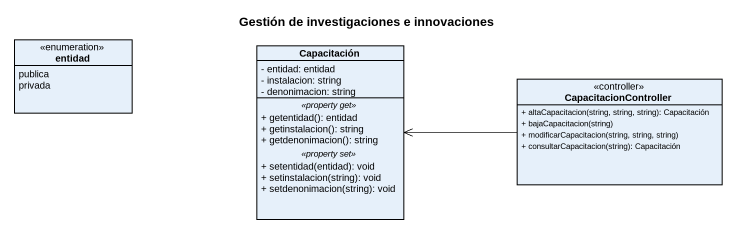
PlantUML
@startuml
title Gestión de investigaciones e innovaciones
hide circle
hide empty members
skinparam classAttributeIconSize 0
enum entidad {
  publica
  privada
}
class Capacitación {
  - entidad: entidad
  - instalacion: string
  - denonimacion: string
  .. <<property get>> ..
  + getentidad(): entidad
  + getinstalacion(): string
  + getdenonimacion(): string
  .. <<property set>> ..
  + setentidad(entidad): void
  + setinstalacion(string): void
  + setdenonimacion(string): void
}
class CapacitacionController <<controller>> {
  + altaCapacitacion(string, string, string): Capacitación
  + bajaCapacitacion(string)
  + modificarCapacitacion(string, string, string)
  + consultarCapacitacion(string): Capacitación
}
CapacitacionController -left-> Capacitación
@enduml
